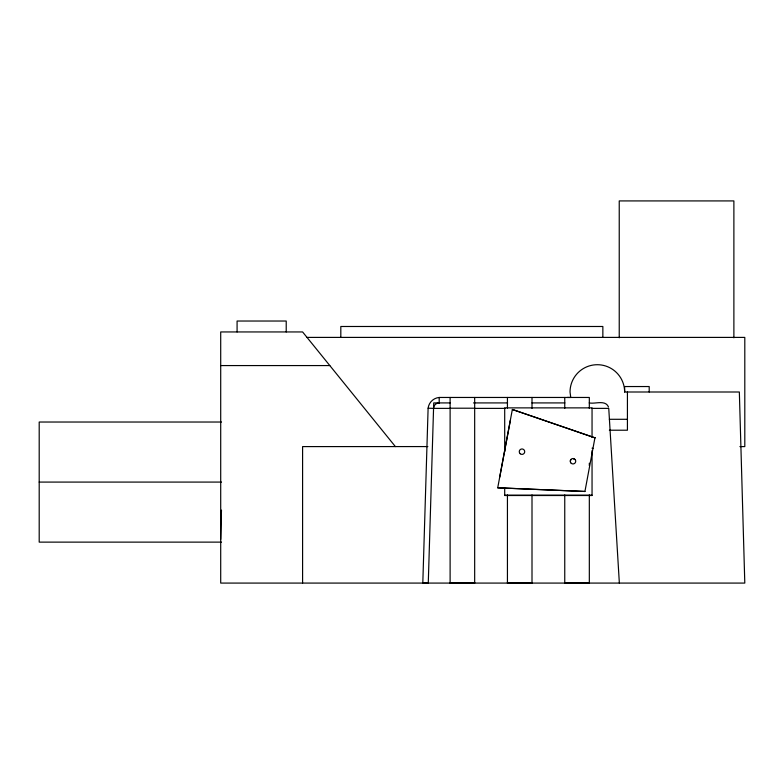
<?xml version="1.0" encoding="UTF-8"?>
<svg xmlns="http://www.w3.org/2000/svg" width="784" height="784" viewBox="0 0 784 784"><rect width="100%" height="100%" fill="white"/><g stroke="black" fill="none" stroke-linecap="round" stroke-linejoin="round"><path stroke-width="1.18" d="M220.706 539.402L221.48 510.11M589.323 408.376L589.323 397.459L439.197 397.459A12.289 12.289 0 0 0 428.113 408.209L422.811 582.914L428.27 583.08L433.728 402.917L450.114 402.917M428.113 408.209L433.562 408.376L433.797 406.965A5.684 5.684 0 0 1 437.776 403.103L439.197 402.917L439.197 397.459M594.978 437.58L584.933 491.47L497.722 487.805L512.354 409.464L594.978 437.835L512.354 409.464M439.363 402.917L437.982 403.103L439.216 402.917M307.014 337.404L744.8 337.404L744.8 446.596L739.91 446.596M220.706 365.569L329.809 365.569M567.342 397.459L570.752 397.459L570.037 392A27.293 27.293 0 0 1 597.33 364.707A27.293 27.293 0 0 1 624.632 392L739.341 392L744.8 583.08L220.706 583.08L220.706 331.946L302.595 331.946L395.401 446.596M473.477 402.917L507.591 402.917M531.964 402.917L564.862 402.917M589.225 402.917C595.066 404.24 605.346 399.517 608.492 406.965M450.114 408.209L474.673 408.209M433.562 408.376L450.114 408.376M474.673 408.376L505.004 408.376M591.646 408.376L608.756 408.376L619.35 583.08M609.335 419.293L627.425 419.293M221.519 422.027L39.2 422.027L39.2 542.126L221.519 542.126M609.364 430.21L627.425 430.21L627.425 392M427.848 446.576L302.595 446.596L302.595 583.08M39.2 482.082L221.519 482.082M504.7 495.184L592.047 495.184M450.114 582.914L474.673 582.914M507.434 582.914L532.003 582.914M564.754 582.914L589.323 582.914M592.047 448.183L593.008 448.34M733.883 337.816L733.883 200.92L619.233 200.92L619.233 337.816M649.201 392L649.201 386.541L624.632 386.541L624.632 392M602.857 337.404L602.857 326.487L340.815 326.487L340.815 337.404M592.047 437.315L592.047 407.876L504.7 407.876L504.7 451.858M592.047 450.653L592.047 495.517L504.7 495.517L504.7 488.177M589.323 463.187L589.323 465.627M589.323 494.949L589.323 583.08M584.933 491.47L497.722 487.805M564.754 397.459L564.754 408.376M564.754 494.949L564.754 583.08M532.003 397.459L532.003 408.376M532.003 494.949L532.003 583.08M510.384 420.224L499.692 477.289M507.434 397.459L507.434 408.376M507.434 494.949L507.434 583.08M474.673 397.459L474.673 583.08M450.114 397.459L450.114 583.08M286.219 331.946L286.219 321.028L237.082 321.028L237.082 331.946M570.321 461.139A2.734 2.724 0 0 1 570.928 459.865M573.506 458.963A2.734 2.724 0 0 1 574.78 459.571M571.222 463.295A2.734 2.724 0 0 0 575.681 461.727A2.734 2.724 0 0 0 572.095 458.65A2.734 2.724 0 0 0 571.222 463.295M520.213 453.75A2.734 2.724 0 0 0 524.672 452.182A2.734 2.724 0 0 0 521.086 449.105A2.734 2.724 0 0 0 520.213 453.75"/></g></svg>
